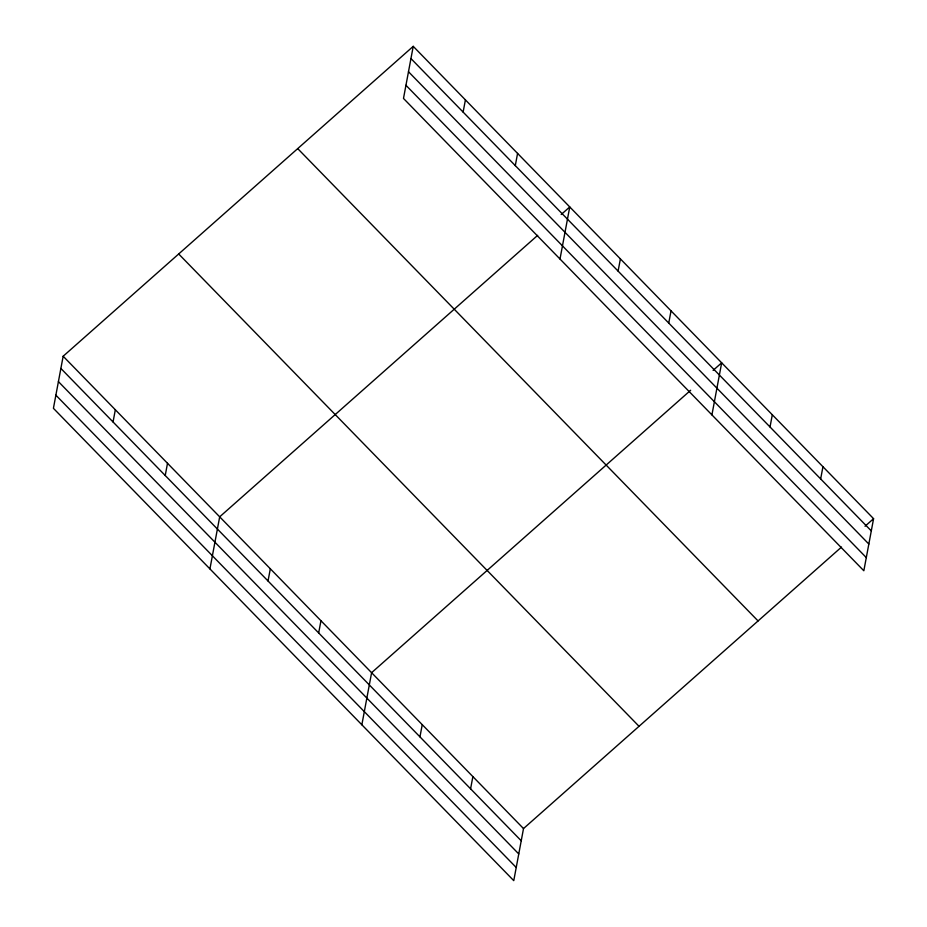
<?xml version="1.0" encoding="UTF-8"?>
<svg xmlns="http://www.w3.org/2000/svg" width="927" height="927" viewBox="0 0 927 927"><rect width="100%" height="100%" fill="white"/><g stroke="black" fill="none" stroke-linecap="round" stroke-linejoin="round"><path stroke-width="1.39" d="M413.233 46.35L403.488 98.436L863.837 570.765L873.582 518.68L413.233 46.35L63.163 356.235L53.418 408.32L513.767 880.65L523.512 828.564L841.496 547.081M113.048 421.982L115.33 409.769M165.226 475.516L167.509 463.303M209.931 568.911L219.687 516.826L537.66 235.354M268.03 580.997L270.325 568.784M318.668 632.956L320.962 620.742M463.118 112.097L465.412 99.884M361.854 724.787L371.6 672.701L690.65 390.267M515.296 165.62L517.579 153.407M419.954 736.872L422.237 724.659M560.001 259.027L569.757 206.941L561.194 214.519M470.592 788.819L472.874 776.606M618.1 271.113L620.395 258.9M668.749 323.071L671.032 310.858M711.924 414.89L721.669 362.816L713.106 370.383M770.024 426.976L772.307 414.763M820.662 478.935L822.944 466.721M865.03 526.258L873.582 518.68M410.951 58.563L871.299 530.893M408.483 71.727L868.842 544.045M405.945 85.272L866.305 557.602M297.706 148.61L758.066 620.939M178.691 253.975L639.039 726.304M63.163 356.235L523.512 828.564M60.881 368.448L521.229 840.777M58.413 381.611L518.761 853.941M55.875 395.169L516.223 867.498"/></g></svg>
